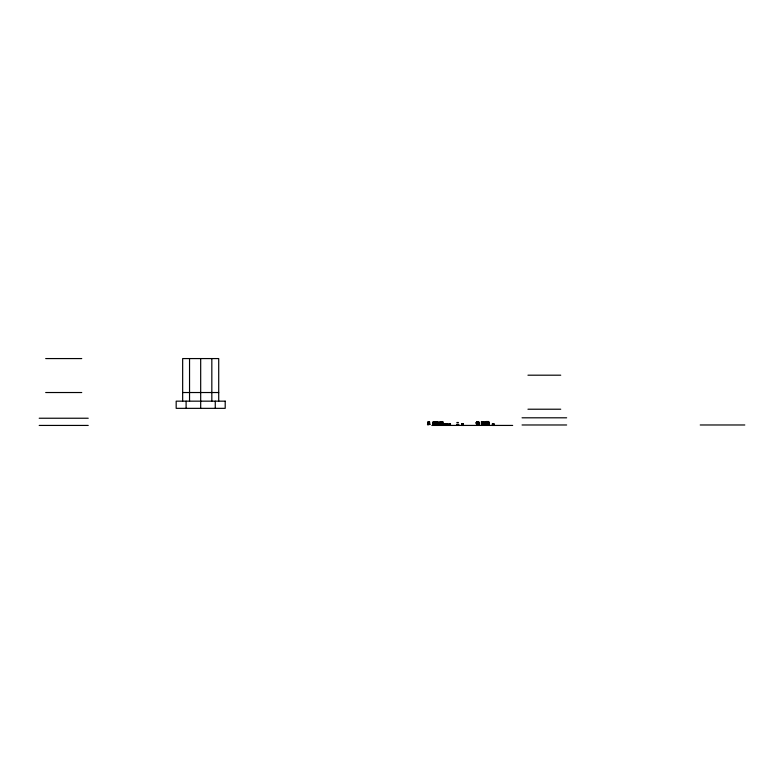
<?xml version="1.0" encoding="UTF-8"?>
<svg xmlns="http://www.w3.org/2000/svg" width="784" height="784" viewBox="0 0 784 784"><rect width="100%" height="100%" fill="white"/><g stroke="black" fill="none" stroke-linecap="round" stroke-linejoin="round"><path stroke-width="1.18" d="M477.309 421.91L477.064 424.771L477.191 421.91M483.806 425.428L483.806 421.527L481.464 423.86L483.806 425.428L484.277 422.106L481.464 421.527L481.464 425.428L483.806 423.86L481.464 421.527M433.219 421.91L434.003 424.644L435.541 425.428L435.561 424.644L437.119 425.428L437.903 424.644L437.119 421.91L433.219 425.428L433.219 421.91L437.913 421.91L437.903 425.428L434.003 421.91L433.219 424.644L434.003 425.428L437.119 424.644L437.903 421.91M488.834 425.428L488.697 421.527L485.972 421.527L485.972 425.428L488.314 423.86L485.972 421.527M476.819 425.428L476.172 422.968L476.819 421.91L476.819 425.428L476.329 422.429L476.819 421.91L479.308 422.429L478.73 425.428L478.73 421.91L479.279 422.968L478.73 425.428M477.28 423.34L477.064 424.771L477.191 422.429M433.885 421.91L433.219 424.056M485.972 423.86L488.314 421.527L488.314 425.428L485.972 423.86L489.02 423.86M450.467 423.87L448.84 425.428L448.84 423.87L450.467 423.87L450.467 425.428L448.84 423.87M433.395 421.91C430.867 426.261 440.255 426.271 437.737 421.91M439.804 423.86L442.921 421.91L442.921 425.428L439.804 423.86L442.921 423.86L439.804 421.91L439.804 425.428L442.921 423.86M478.073 423.86L477.476 423.86M437.119 424.644L435.541 425.428M437.247 422.115L433.885 422.115M447.439 423.87L444.322 425.428L444.322 423.87L447.439 423.87L447.439 425.428L444.322 423.87M435.561 424.644L434.003 425.428L434.003 421.91M479.279 422.968L476.27 422.968M434.708 421.91L434.385 422.36L436.747 422.36L435.385 421.91M478.73 424.771L476.819 424.771M45.688 358.572L81.742 358.572M527.955 375.193L560.736 375.193M45.688 392.529L81.742 392.529M182.662 392.529L218.716 392.529M527.955 409.219L560.736 409.219M522.056 417.803L566.636 417.803M39.2 418.235L88.229 418.235M439.804 421.91L442.921 421.91M433.219 422.115L437.913 422.115M483.326 422.106L484.277 422.106M487.834 422.106L489.098 422.106M476.241 422.429L479.308 422.429M456.817 422.488L458.454 422.488M433.229 422.645L433.885 422.645M437.247 421.91L437.247 422.645L437.913 422.645M481.464 422.694L484.336 422.694M485.972 422.694L489.177 422.694M427.799 422.88L429.603 422.88M439.804 422.89L442.921 422.89M478.25 421.91L478.583 424.771L478.358 421.91M433.219 422.968L437.903 422.968M483.326 423.105L484.326 423.105M487.834 423.105L489.177 423.105M479.269 423.34L476.378 423.34M433.229 423.419L433.699 421.91M437.913 423.419L437.247 422.645M427.799 423.85L429.603 423.85M481.464 423.86L484.1 423.86M476.819 424.026L478.73 424.026M478.26 422.429L478.456 424.017M456.817 424.193L458.454 424.193M444.322 424.654L447.439 424.654M448.84 424.654L450.467 424.654M456.523 424.624L458.748 424.624M483.326 424.703L484.051 424.703M487.834 424.703L488.932 424.703M433.219 425.036L437.903 425.036M456.523 424.977L458.748 424.977M461.717 424.889L463.354 424.889M492.381 424.889L494.018 424.889M522.056 424.977L566.636 424.977M700.23 424.977L744.8 424.977M39.2 425.428L88.229 425.428M431.847 425.428L512.667 425.428M434.003 424.644L437.119 425.428L437.119 421.91M437.737 423.948L437.443 421.91M478.348 424.017L478.485 424.771L478.269 422.86M494.312 425.428L492.087 425.428M493.861 425.428L494.018 423.625L492.381 423.625L492.381 425.183M493.704 423.625L493.704 425.428M493.205 423.625L493.205 425.428M492.695 423.625L492.695 425.428M487.834 421.527L487.834 425.428M483.326 421.527L483.326 425.428M478.073 421.91L478.073 425.428M477.779 421.91L477.779 425.428M477.476 421.91L477.476 425.428M463.648 425.428L461.423 425.428M463.354 425.183L463.354 423.625L461.717 423.625L461.717 425.183M463.04 423.625L463.04 425.428M462.54 423.625L462.54 425.428M462.031 423.625L462.031 425.428M445.88 423.87L445.88 425.428M441.363 421.91L441.363 425.428M436.071 421.91L436.071 422.478M435.571 422.478L435.14 421.91L435.071 422.478M429.603 424.281L429.603 421.919L427.799 421.919L427.799 424.281M429.26 421.919L429.26 424.644M428.701 421.919L428.701 424.644M428.142 421.919L428.142 424.644M218.716 401.163L218.716 358.572L182.662 358.572L182.662 401.163M215.267 401.163L215.267 408.346M211.827 358.572L211.827 401.163M200.684 358.572L200.684 408.346M189.542 358.572L189.542 401.163M186.102 401.163L186.102 408.346M436.374 424.644L434.748 425.428L434.748 424.644L436.374 425.428L436.374 424.644M225.204 401.163L176.175 401.163L176.175 408.346L225.204 408.346L225.204 401.163M429.926 424.281L427.476 424.644L429.926 424.281"/></g></svg>
